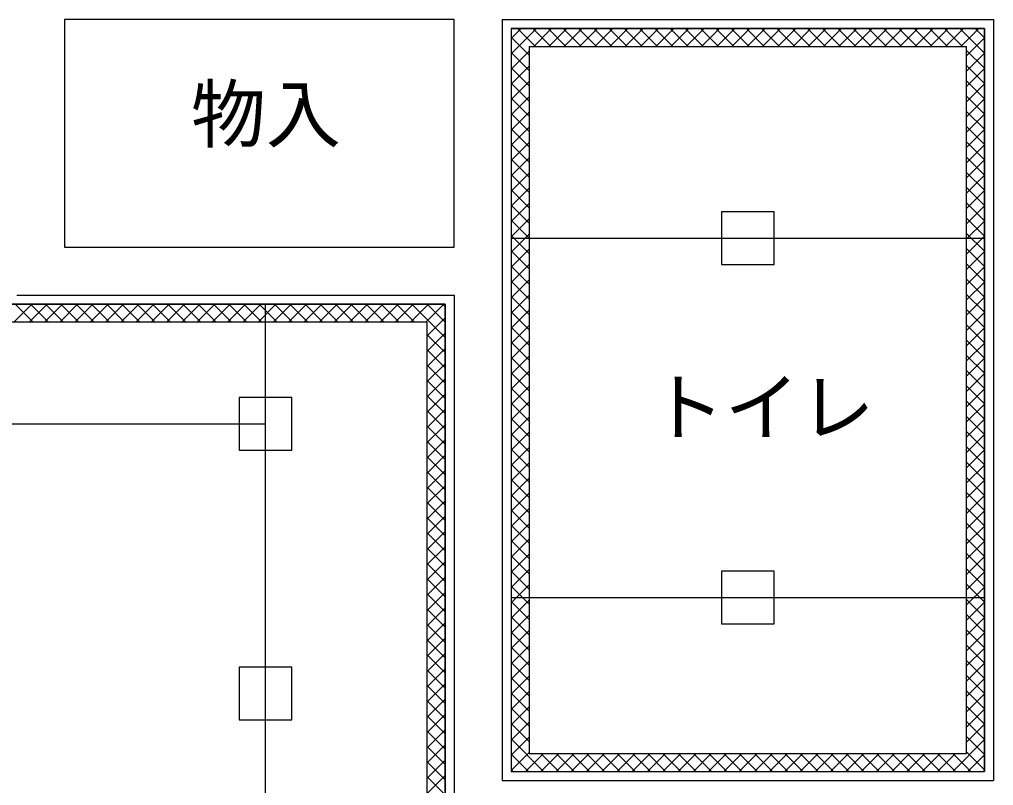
# Model space of a CAD drawing. Units: millimetres, scale not verified. Extents: x -6877 to 6873, y -4866 to 4752.
# Drawn here: x 862 to 2487, y -1518 to -240 of the extents above; entities that cross this region are included whole.
import ezdxf
from ezdxf.enums import TextEntityAlignment as Align

# ---------------------------------------------------------------- set-up
doc = ezdxf.new("R2010")
doc.units = ezdxf.units.MM
doc.header["$LTSCALE"] = 50
for name, color, linetype in [('1-1_中線', 7, 'Continuous'), ('1-4_細線', 4, 'Continuous'), ('1-6_文字', 4, 'Continuous'), ('1-A_中線', 4, 'Continuous'), ('1-B_太線１', 2, 'Continuous')]:
    doc.layers.add(name, color=color, linetype=linetype)
doc.styles.add('ＭＳ ゴシック', font='')
doc.styles.get('ＭＳ ゴシック').set_extended_font_data('MS Gothic')

msp = doc.modelspace()

# ---------------------------------------------------------------- linework, layer by layer
at = {"layer": '1-1_中線'}
for p, q in [((1682.45, -254.6), (1682.45, -1494.6)), ((1682.45, -604.6), (2472.45, -604.6)), ((842.45, -714.6), (1572.45, -714.6)), ((1272.45, -2714.6), (1272.45, -714.6)), ((1572.45, -714.6), (1572.45, -1904.6)), ((672.45, -914.6), (1272.45, -914.6)), ((1682.45, -1204.6), (2472.45, -1204.6)), ((1682.45, -1494.6), (2472.45, -1494.6))]:
    msp.add_line(p, q, dxfattribs=at)
msp.add_lwpolyline([(1682.45, -254.6), (2472.45, -254.6), (2472.45, -1494.6)], dxfattribs=at)
at = {"layer": '1-4_細線'}
for p, q in [((937.45, -239.6), (937.45, -619.6)), ((1587.45, -239.6), (937.45, -239.6)), ((1587.45, -619.6), (1587.45, -239.6)), ((1667.45, -239.6), (2487.45, -239.6)), ((1667.45, -239.6), (1667.45, -1509.6)), ((2487.45, -239.6), (2487.45, -1509.6)), ((937.45, -619.6), (1587.45, -619.6)), ((857.45, -699.6), (1587.45, -699.6)), ((1587.45, -699.6), (1587.45, -1889.6)), ((1667.45, -1509.6), (2487.45, -1509.6))]:
    msp.add_line(p, q, dxfattribs=at)
at = {"layer": '1-A_中線'}
for p, q in [((1699.22, -254.6), (1682.45, -271.37)), ((1724.68, -254.6), (1682.45, -296.83)), ((1693.16, -254.6), (1723.16, -284.6)), ((1718.62, -254.6), (1748.62, -284.6)), ((1750.14, -254.6), (1720.14, -284.6)), ((1744.07, -254.6), (1774.07, -284.6)), ((1775.59, -254.6), (1745.59, -284.6)), ((1769.53, -254.6), (1799.53, -284.6)), ((1801.05, -254.6), (1771.05, -284.6)), ((1794.98, -254.6), (1824.98, -284.6)), ((1826.5, -254.6), (1796.5, -284.6)), ((1820.44, -254.6), (1850.44, -284.6)), ((1851.96, -254.6), (1821.96, -284.6)), ((1845.9, -254.6), (1875.9, -284.6)), ((1877.42, -254.6), (1847.42, -284.6)), ((1871.35, -254.6), (1901.35, -284.6)), ((1902.87, -254.6), (1872.87, -284.6)), ((1896.81, -254.6), (1926.81, -284.6)), ((1928.33, -254.6), (1898.33, -284.6)), ((1922.26, -254.6), (1952.26, -284.6)), ((1953.78, -254.6), (1923.78, -284.6)), ((1947.72, -254.6), (1977.72, -284.6)), ((1979.24, -254.6), (1949.24, -284.6)), ((1973.17, -254.6), (2003.17, -284.6)), ((2004.7, -254.6), (1974.7, -284.6)), ((1998.63, -254.6), (2028.63, -284.6)), ((2030.15, -254.6), (2000.15, -284.6)), ((2024.09, -254.6), (2054.09, -284.6)), ((2055.61, -254.6), (2025.61, -284.6)), ((2049.54, -254.6), (2079.54, -284.6)), ((2081.06, -254.6), (2051.06, -284.6)), ((2075, -254.6), (2105, -284.6)), ((2106.52, -254.6), (2076.52, -284.6)), ((2100.45, -254.6), (2130.45, -284.6)), ((2131.97, -254.6), (2101.97, -284.6)), ((2125.91, -254.6), (2155.91, -284.6)), ((2157.43, -254.6), (2127.43, -284.6)), ((2151.37, -254.6), (2181.37, -284.6)), ((2182.89, -254.6), (2152.89, -284.6)), ((2176.82, -254.6), (2206.82, -284.6)), ((2208.34, -254.6), (2178.34, -284.6)), ((2202.28, -254.6), (2232.28, -284.6)), ((2233.8, -254.6), (2203.8, -284.6)), ((2227.73, -254.6), (2257.73, -284.6)), ((2259.25, -254.6), (2229.25, -284.6)), ((2253.19, -254.6), (2283.19, -284.6)), ((2284.71, -254.6), (2254.71, -284.6)), ((2278.64, -254.6), (2308.64, -284.6)), ((2310.17, -254.6), (2280.17, -284.6)), ((2304.1, -254.6), (2334.1, -284.6)), ((2335.62, -254.6), (2305.62, -284.6)), ((2329.56, -254.6), (2359.56, -284.6)), ((2361.08, -254.6), (2331.08, -284.6)), ((2355.01, -254.6), (2385.01, -284.6)), ((2386.53, -254.6), (2356.53, -284.6)), ((2380.47, -254.6), (2410.47, -284.6)), ((2411.99, -254.6), (2381.99, -284.6)), ((2405.92, -254.6), (2435.92, -284.6)), ((2437.44, -254.6), (2407.44, -284.6)), ((2431.38, -254.6), (2472.45, -295.66)), ((2462.9, -254.6), (2432.9, -284.6)), ((2456.84, -254.6), (2472.45, -270.21)), ((2472.45, -1494.6), (2472.45, -254.6)), ((1682.45, -269.34), (1712.45, -299.34)), ((2472.45, -270.51), (2442.45, -300.51)), ((1712.45, -292.29), (1682.45, -322.29)), ((1712.45, -284.6), (2442.45, -284.6)), ((2442.45, -1464.6), (2442.45, -284.6)), ((2442.45, -291.12), (2472.45, -321.12)), ((1682.45, -294.79), (1712.45, -324.79)), ((2472.45, -295.96), (2442.45, -325.96)), ((1712.45, -317.74), (1682.45, -347.74)), ((1682.45, -320.25), (1712.45, -350.25)), ((2442.45, -316.57), (2472.45, -346.57)), ((2472.45, -321.42), (2442.45, -351.42)), ((1712.45, -343.2), (1682.45, -373.2)), ((1682.45, -345.7), (1712.45, -375.7)), ((2442.45, -342.03), (2472.45, -372.03)), ((2472.45, -346.87), (2442.45, -376.87)), ((1712.45, -368.65), (1682.45, -398.65)), ((1682.45, -371.16), (1712.45, -401.16)), ((2442.45, -367.49), (2472.45, -397.49)), ((2472.45, -372.33), (2442.45, -402.33)), ((1712.45, -394.11), (1682.45, -424.11)), ((1682.45, -396.62), (1712.45, -426.62)), ((2442.45, -392.94), (2472.45, -422.94)), ((2472.45, -397.79), (2442.45, -427.79)), ((1712.45, -419.57), (1682.45, -449.57)), ((1682.45, -422.07), (1712.45, -452.07)), ((2442.45, -418.4), (2472.45, -448.4)), ((2472.45, -423.24), (2442.45, -453.24)), ((1712.45, -445.02), (1682.45, -475.02)), ((1682.45, -447.53), (1712.45, -477.53)), ((2442.45, -443.85), (2472.45, -473.85)), ((2472.45, -448.7), (2442.45, -478.7)), ((1712.45, -470.48), (1682.45, -500.48)), ((2442.45, -469.31), (2472.45, -499.31)), ((1682.45, -472.98), (1712.45, -502.98)), ((2472.45, -474.15), (2442.45, -504.15)), ((1712.45, -495.93), (1682.45, -525.93)), ((1682.45, -498.44), (1712.45, -528.44)), ((2442.45, -494.76), (2472.45, -524.76)), ((2472.45, -499.61), (2442.45, -529.61)), ((1712.45, -521.39), (1682.45, -551.39)), ((1682.45, -523.9), (1712.45, -553.9)), ((2442.45, -520.22), (2472.45, -550.22)), ((2472.45, -525.06), (2442.45, -555.06)), ((1712.45, -546.84), (1682.45, -576.84)), ((1682.45, -549.35), (1712.45, -579.35)), ((2442.45, -545.68), (2472.45, -575.68)), ((2472.45, -550.52), (2442.45, -580.52)), ((1712.45, -572.3), (1682.45, -602.3)), ((1682.45, -574.81), (1712.45, -604.81)), ((2442.45, -571.13), (2472.45, -601.13)), ((2472.45, -575.98), (2442.45, -605.98)), ((1712.45, -597.76), (1682.45, -627.76)), ((1682.45, -600.26), (1712.45, -630.26)), ((2442.45, -596.59), (2472.45, -626.59)), ((2472.45, -601.43), (2442.45, -631.43)), ((1712.45, -623.21), (1682.45, -653.21)), ((1682.45, -625.72), (1712.45, -655.72)), ((2442.45, -622.04), (2472.45, -652.04)), ((2472.45, -626.89), (2442.45, -656.89)), ((1712.45, -648.67), (1682.45, -678.67)), ((2442.45, -647.5), (2472.45, -677.5)), ((1682.45, -651.18), (1712.45, -681.18)), ((2472.45, -652.34), (2442.45, -682.34)), ((1712.45, -674.12), (1682.45, -704.12)), ((1682.45, -676.63), (1712.45, -706.63)), ((2442.45, -672.96), (2472.45, -702.96)), ((2472.45, -677.8), (2442.45, -707.8)), ((2442.45, -698.41), (2472.45, -728.41)), ((882.84, -714.6), (852.84, -744.6)), ((854.91, -714.6), (884.91, -744.6)), ((908.3, -714.6), (878.3, -744.6)), ((880.37, -714.6), (910.37, -744.6)), ((933.75, -714.6), (903.75, -744.6)), ((905.82, -714.6), (935.82, -744.6)), ((959.21, -714.6), (929.21, -744.6)), ((931.28, -714.6), (961.28, -744.6)), ((984.67, -714.6), (954.67, -744.6)), ((956.74, -714.6), (986.74, -744.6)), ((1010.12, -714.6), (980.12, -744.6)), ((982.19, -714.6), (1012.19, -744.6)), ((1035.58, -714.6), (1005.58, -744.6)), ((1007.65, -714.6), (1037.65, -744.6)), ((1061.03, -714.6), (1031.03, -744.6)), ((1033.1, -714.6), (1063.1, -744.6)), ((1086.49, -714.6), (1056.49, -744.6)), ((1058.56, -714.6), (1088.56, -744.6)), ((1111.95, -714.6), (1081.95, -744.6)), ((1084.02, -714.6), (1114.02, -744.6)), ((1137.4, -714.6), (1107.4, -744.6)), ((1109.47, -714.6), (1139.47, -744.6)), ((1162.86, -714.6), (1132.86, -744.6)), ((1134.93, -714.6), (1164.93, -744.6)), ((1188.31, -714.6), (1158.31, -744.6)), ((1160.38, -714.6), (1190.38, -744.6)), ((1213.77, -714.6), (1183.77, -744.6)), ((1185.84, -714.6), (1215.84, -744.6)), ((1239.22, -714.6), (1209.22, -744.6)), ((1211.29, -714.6), (1241.29, -744.6)), ((1264.68, -714.6), (1234.68, -744.6)), ((1236.75, -714.6), (1266.75, -744.6)), ((1290.14, -714.6), (1260.14, -744.6)), ((1262.21, -714.6), (1292.21, -744.6)), ((1315.59, -714.6), (1285.59, -744.6)), ((1287.66, -714.6), (1317.66, -744.6)), ((1341.05, -714.6), (1311.05, -744.6)), ((1313.12, -714.6), (1343.12, -744.6)), ((1366.5, -714.6), (1336.5, -744.6)), ((1338.57, -714.6), (1368.57, -744.6)), ((1391.96, -714.6), (1361.96, -744.6)), ((1364.03, -714.6), (1394.03, -744.6)), ((1417.42, -714.6), (1387.42, -744.6)), ((1389.49, -714.6), (1419.49, -744.6)), ((1442.87, -714.6), (1412.87, -744.6)), ((1414.94, -714.6), (1444.94, -744.6)), ((1468.33, -714.6), (1438.33, -744.6)), ((1440.4, -714.6), (1470.4, -744.6)), ((1493.78, -714.6), (1463.78, -744.6)), ((1465.85, -714.6), (1495.85, -744.6)), ((1519.24, -714.6), (1489.24, -744.6)), ((1491.31, -714.6), (1521.31, -744.6)), ((1544.7, -714.6), (1514.7, -744.6)), ((1516.76, -714.6), (1572.45, -770.28)), ((1570.15, -714.6), (1540.15, -744.6)), ((1542.22, -714.6), (1572.45, -744.82)), ((1567.68, -714.6), (1572.45, -719.37)), ((1712.45, -699.58), (1682.45, -729.58)), ((1682.45, -702.09), (1712.45, -732.09)), ((2472.45, -703.26), (2442.45, -733.26)), ((1712.45, -725.04), (1682.45, -755.04)), ((1682.45, -727.54), (1712.45, -757.54)), ((2442.45, -723.87), (2472.45, -753.87)), ((2472.45, -728.71), (2442.45, -758.71)), ((1572.45, -737.76), (1542.45, -767.76)), ((1572.45, -763.21), (1542.45, -793.21)), ((1712.45, -750.49), (1682.45, -780.49)), ((1682.45, -753), (1712.45, -783)), ((2442.45, -749.32), (2472.45, -779.32)), ((2472.45, -754.17), (2442.45, -784.17)), ((1542.45, -765.73), (1572.45, -795.73)), ((1712.45, -775.95), (1682.45, -805.95)), ((1682.45, -778.45), (1712.45, -808.45)), ((2442.45, -774.78), (2472.45, -804.78)), ((2472.45, -779.62), (2442.45, -809.62)), ((1572.45, -788.67), (1542.45, -818.67)), ((1542.45, -791.19), (1572.45, -821.19)), ((1712.45, -801.4), (1682.45, -831.4)), ((1682.45, -803.91), (1712.45, -833.91)), ((2442.45, -800.23), (2472.45, -830.23)), ((2472.45, -805.08), (2442.45, -835.08)), ((1572.45, -814.12), (1542.45, -844.12)), ((1542.45, -816.65), (1572.45, -846.65)), ((1712.45, -826.86), (1682.45, -856.86)), ((2442.45, -825.69), (2472.45, -855.69)), ((1572.45, -839.58), (1542.45, -869.58)), ((1542.45, -842.1), (1572.45, -872.1)), ((1682.45, -829.37), (1712.45, -859.37)), ((2472.45, -830.53), (2442.45, -860.53)), ((1712.45, -852.32), (1682.45, -882.32)), ((1682.45, -854.82), (1712.45, -884.82)), ((2442.45, -851.15), (2472.45, -881.15)), ((2472.45, -855.99), (2442.45, -885.99)), ((1572.45, -865.04), (1542.45, -895.04)), ((1542.45, -867.56), (1572.45, -897.56)), ((2442.45, -876.6), (2472.45, -906.6)), ((1572.45, -890.49), (1542.45, -920.49)), ((1542.45, -893.01), (1572.45, -923.01)), ((1712.45, -877.77), (1682.45, -907.77)), ((1682.45, -880.28), (1712.45, -910.28)), ((2472.45, -881.45), (2442.45, -911.45)), ((1712.45, -903.23), (1682.45, -933.23)), ((1682.45, -905.73), (1712.45, -935.73)), ((2442.45, -902.06), (2472.45, -932.06)), ((2472.45, -906.9), (2442.45, -936.9)), ((1572.45, -915.95), (1542.45, -945.95)), ((1542.45, -918.47), (1572.45, -948.47)), ((1572.45, -941.4), (1542.45, -971.4)), ((1712.45, -928.68), (1682.45, -958.68)), ((1682.45, -931.19), (1712.45, -961.19)), ((2442.45, -927.51), (2472.45, -957.51)), ((2472.45, -932.36), (2442.45, -962.36)), ((1542.45, -943.92), (1572.45, -973.92)), ((1712.45, -954.14), (1682.45, -984.14)), ((1682.45, -956.65), (1712.45, -986.65)), ((2442.45, -952.97), (2472.45, -982.97)), ((2472.45, -957.81), (2442.45, -987.81)), ((1572.45, -966.86), (1542.45, -996.86)), ((1542.45, -969.38), (1572.45, -999.38)), ((1712.45, -979.59), (1682.45, -1009.59)), ((1682.45, -982.1), (1712.45, -1012.1)), ((2442.45, -978.43), (2472.45, -1008.43)), ((2472.45, -983.27), (2442.45, -1013.27)), ((1572.45, -992.32), (1542.45, -1022.32)), ((1542.45, -994.84), (1572.45, -1024.84)), ((1712.45, -1005.05), (1682.45, -1035.05)), ((1682.45, -1007.56), (1712.45, -1037.56)), ((2442.45, -1003.88), (2472.45, -1033.88)), ((1572.45, -1017.77), (1542.45, -1047.77)), ((1542.45, -1020.29), (1572.45, -1050.29)), ((2472.45, -1008.73), (2442.45, -1038.73)), ((1712.45, -1030.51), (1682.45, -1060.51)), ((1682.45, -1033.01), (1712.45, -1063.01)), ((2442.45, -1029.34), (2472.45, -1059.34)), ((2472.45, -1034.18), (2442.45, -1064.18)), ((1572.45, -1043.23), (1542.45, -1073.23)), ((1542.45, -1045.75), (1572.45, -1075.75)), ((1712.45, -1055.96), (1682.45, -1085.96)), ((2442.45, -1054.79), (2472.45, -1084.79)), ((1572.45, -1068.68), (1542.45, -1098.68)), ((1542.45, -1071.2), (1572.45, -1101.2)), ((1682.45, -1058.47), (1712.45, -1088.47)), ((2472.45, -1059.64), (2442.45, -1089.64)), ((1712.45, -1081.42), (1682.45, -1111.42)), ((1682.45, -1083.92), (1712.45, -1113.92)), ((2442.45, -1080.25), (2472.45, -1110.25)), ((2472.45, -1085.09), (2442.45, -1115.09)), ((1572.45, -1094.14), (1542.45, -1124.14)), ((1542.45, -1096.66), (1572.45, -1126.66)), ((1572.45, -1119.59), (1542.45, -1149.59)), ((1712.45, -1106.87), (1682.45, -1136.87)), ((1682.45, -1109.38), (1712.45, -1139.38)), ((2442.45, -1105.7), (2472.45, -1135.7)), ((2472.45, -1110.55), (2442.45, -1140.55)), ((1542.45, -1122.12), (1572.45, -1152.12)), ((1712.45, -1132.33), (1682.45, -1162.33)), ((1682.45, -1134.84), (1712.45, -1164.84)), ((2442.45, -1131.16), (2472.45, -1161.16)), ((2472.45, -1136), (2442.45, -1166)), ((1572.45, -1145.05), (1542.45, -1175.05)), ((1542.45, -1147.57), (1572.45, -1177.57)), ((1712.45, -1157.79), (1682.45, -1187.79)), ((1682.45, -1160.29), (1712.45, -1190.29)), ((2442.45, -1156.62), (2472.45, -1186.62)), ((2472.45, -1161.46), (2442.45, -1191.46)), ((1572.45, -1170.51), (1542.45, -1200.51)), ((1542.45, -1173.03), (1572.45, -1203.03)), ((1712.45, -1183.24), (1682.45, -1213.24)), ((1682.45, -1185.75), (1712.45, -1215.75)), ((2442.45, -1182.07), (2472.45, -1212.07)), ((1572.45, -1195.96), (1542.45, -1225.96)), ((1542.45, -1198.48), (1572.45, -1228.48)), ((2472.45, -1186.92), (2442.45, -1216.92)), ((1712.45, -1208.7), (1682.45, -1238.7)), ((1682.45, -1211.2), (1712.45, -1241.2)), ((2442.45, -1207.53), (2472.45, -1237.53)), ((2472.45, -1212.37), (2442.45, -1242.37)), ((1572.45, -1221.42), (1542.45, -1251.42)), ((1542.45, -1223.94), (1572.45, -1253.94)), ((1712.45, -1234.15), (1682.45, -1264.15)), ((2442.45, -1232.98), (2472.45, -1262.98)), ((1572.45, -1246.87), (1542.45, -1276.87)), ((1542.45, -1249.39), (1572.45, -1279.39)), ((1682.45, -1236.66), (1712.45, -1266.66)), ((2472.45, -1237.83), (2442.45, -1267.83)), ((1712.45, -1259.61), (1682.45, -1289.61)), ((1682.45, -1262.12), (1712.45, -1292.12)), ((2442.45, -1258.44), (2472.45, -1288.44)), ((2472.45, -1263.28), (2442.45, -1293.28)), ((1572.45, -1272.33), (1542.45, -1302.33)), ((1542.45, -1274.85), (1572.45, -1304.85)), ((2442.45, -1283.9), (2472.45, -1313.9)), ((1572.45, -1297.79), (1542.45, -1327.79)), ((1712.45, -1285.06), (1682.45, -1315.06)), ((1682.45, -1287.57), (1712.45, -1317.57)), ((2472.45, -1288.74), (2442.45, -1318.74)), ((1542.45, -1300.31), (1572.45, -1330.31)), ((1712.45, -1310.52), (1682.45, -1340.52)), ((1682.45, -1313.03), (1712.45, -1343.03)), ((2442.45, -1309.35), (2472.45, -1339.35)), ((2472.45, -1314.2), (2442.45, -1344.2)), ((1572.45, -1323.24), (1542.45, -1353.24)), ((1542.45, -1325.76), (1572.45, -1355.76)), ((1572.45, -1348.7), (1542.45, -1378.7)), ((1712.45, -1335.98), (1682.45, -1365.98)), ((1682.45, -1338.48), (1712.45, -1368.48)), ((2442.45, -1334.81), (2472.45, -1364.81)), ((2472.45, -1339.65), (2442.45, -1369.65)), ((1542.45, -1351.22), (1572.45, -1381.22)), ((1712.45, -1361.43), (1682.45, -1391.43)), ((1682.45, -1363.94), (1712.45, -1393.94)), ((2442.45, -1360.26), (2472.45, -1390.26)), ((2472.45, -1365.11), (2442.45, -1395.11)), ((1572.45, -1374.15), (1542.45, -1404.15)), ((1542.45, -1376.67), (1572.45, -1406.67)), ((1712.45, -1386.89), (1682.45, -1416.89)), ((1682.45, -1389.39), (1712.45, -1419.39)), ((2442.45, -1385.72), (2472.45, -1415.72)), ((2472.45, -1390.56), (2442.45, -1420.56)), ((1572.45, -1399.61), (1542.45, -1429.61)), ((1542.45, -1402.13), (1572.45, -1432.13)), ((1712.45, -1412.34), (1682.45, -1442.34)), ((2442.45, -1411.18), (2472.45, -1441.18)), ((1572.45, -1425.06), (1542.45, -1455.06)), ((1542.45, -1427.59), (1572.45, -1457.59)), ((1682.45, -1414.85), (1712.45, -1444.85)), ((2472.45, -1416.02), (2442.45, -1446.02)), ((1712.45, -1437.8), (1682.45, -1467.8)), ((1682.45, -1440.31), (1736.74, -1494.6)), ((2472.45, -1441.47), (2419.32, -1494.6)), ((2442.45, -1436.63), (2472.45, -1466.63)), ((1572.45, -1450.52), (1542.45, -1480.52)), ((1542.45, -1453.04), (1572.45, -1483.04)), ((2442.45, -1462.09), (2472.45, -1492.09)), ((1572.45, -1475.98), (1542.45, -1505.98)), ((1542.45, -1478.5), (1572.45, -1508.5)), ((1712.45, -1463.26), (1682.45, -1493.26)), ((1682.45, -1465.76), (1711.28, -1494.6)), ((1736.56, -1464.6), (1706.56, -1494.6)), ((1762.02, -1464.6), (1732.02, -1494.6)), ((1732.19, -1464.6), (1762.19, -1494.6)), ((1787.47, -1464.6), (1757.47, -1494.6)), ((1757.65, -1464.6), (1787.65, -1494.6)), ((1812.93, -1464.6), (1782.93, -1494.6)), ((1783.1, -1464.6), (1813.1, -1494.6)), ((1838.38, -1464.6), (1808.38, -1494.6)), ((1808.56, -1464.6), (1838.56, -1494.6)), ((1863.84, -1464.6), (1833.84, -1494.6)), ((1834.02, -1464.6), (1864.02, -1494.6)), ((1889.3, -1464.6), (1859.3, -1494.6)), ((1859.47, -1464.6), (1889.47, -1494.6)), ((1914.75, -1464.6), (1884.75, -1494.6)), ((1884.93, -1464.6), (1914.93, -1494.6)), ((1940.21, -1464.6), (1910.21, -1494.6)), ((1910.38, -1464.6), (1940.38, -1494.6)), ((1965.66, -1464.6), (1935.66, -1494.6)), ((1935.84, -1464.6), (1965.84, -1494.6)), ((1991.12, -1464.6), (1961.12, -1494.6)), ((1961.29, -1464.6), (1991.29, -1494.6)), ((2016.58, -1464.6), (1986.58, -1494.6)), ((1986.75, -1464.6), (2016.75, -1494.6)), ((2042.03, -1464.6), (2012.03, -1494.6)), ((2012.21, -1464.6), (2042.21, -1494.6)), ((2067.49, -1464.6), (2037.49, -1494.6)), ((2037.66, -1464.6), (2067.66, -1494.6)), ((2092.94, -1464.6), (2062.94, -1494.6)), ((2063.12, -1464.6), (2093.12, -1494.6)), ((2118.4, -1464.6), (2088.4, -1494.6)), ((2088.57, -1464.6), (2118.57, -1494.6)), ((2143.85, -1464.6), (2113.85, -1494.6)), ((2114.03, -1464.6), (2144.03, -1494.6)), ((2169.31, -1464.6), (2139.31, -1494.6)), ((2139.49, -1464.6), (2169.49, -1494.6)), ((2194.77, -1464.6), (2164.77, -1494.6)), ((2164.94, -1464.6), (2194.94, -1494.6)), ((2220.22, -1464.6), (2190.22, -1494.6)), ((2190.4, -1464.6), (2220.4, -1494.6)), ((2245.68, -1464.6), (2215.68, -1494.6)), ((2215.85, -1464.6), (2245.85, -1494.6)), ((2271.13, -1464.6), (2241.13, -1494.6)), ((2241.31, -1464.6), (2271.31, -1494.6)), ((2296.59, -1464.6), (2266.59, -1494.6)), ((2266.76, -1464.6), (2296.76, -1494.6)), ((2322.05, -1464.6), (2292.05, -1494.6)), ((2292.22, -1464.6), (2322.22, -1494.6)), ((2347.5, -1464.6), (2317.5, -1494.6)), ((2317.68, -1464.6), (2347.68, -1494.6)), ((2372.96, -1464.6), (2342.96, -1494.6)), ((2343.13, -1464.6), (2373.13, -1494.6)), ((2398.41, -1464.6), (2368.41, -1494.6)), ((2368.59, -1464.6), (2398.59, -1494.6)), ((2423.87, -1464.6), (2393.87, -1494.6)), ((2394.04, -1464.6), (2424.04, -1494.6)), ((2419.5, -1464.6), (2449.5, -1494.6)), ((2472.45, -1466.93), (2444.78, -1494.6)), ((1682.45, -1491.22), (1685.82, -1494.6)), ((1682.45, -1494.6), (2472.45, -1494.6)), ((2472.45, -1492.39), (2470.24, -1494.6)), ((1572.45, -1501.43), (1542.45, -1531.43)), ((1542.45, -1503.95), (1572.45, -1533.95))]:
    msp.add_line(p, q, dxfattribs=at)
for points in [[(1572.45, -1904.6), (1572.45, -714.6), (842.45, -714.6), (842.45, -254.6), (-957.55, -254.6), (-957.55, -2714.6), (1872.45, -2714.6)], [(2472.45, -254.6), (1682.45, -254.6), (1682.45, -1494.6)], [(-927.55, -284.6), (-927.55, -2684.6), (1842.45, -2684.6), (1842.45, -1934.6), (1542.45, -1934.6), (1542.45, -744.6), (812.45, -744.6)], [(1712.45, -284.6), (1712.45, -1464.6), (2442.45, -1464.6)]]:
    msp.add_lwpolyline(points, dxfattribs=at)
at = {"layer": '1-B_太線１'}
for points in [[(2033.45, -560.6), (2033.45, -648.6), (2121.45, -648.6), (2121.45, -560.6)], [(1228.45, -870.6), (1228.45, -958.6), (1316.45, -958.6), (1316.45, -870.6)], [(2033.45, -1160.6), (2033.45, -1248.6), (2121.45, -1248.6), (2121.45, -1160.6)], [(1228.45, -1320.6), (1228.45, -1408.6), (1316.45, -1408.6), (1316.45, -1320.6)]]:
    msp.add_lwpolyline(points, close=True, dxfattribs=at)

# ---------------------------------------------------------------- texts
at = {"layer": '1-6_文字', "style": 'ＭＳ ゴシック'}
for s, p in [('物入', (1148.26, -470.86)), ('トイレ', (1913.93, -959.98))]:
    msp.add_text(s, height=91.64, dxfattribs=at).set_placement(p, align=Align.BOTTOM_LEFT)

doc.saveas('drawing.dxf')
